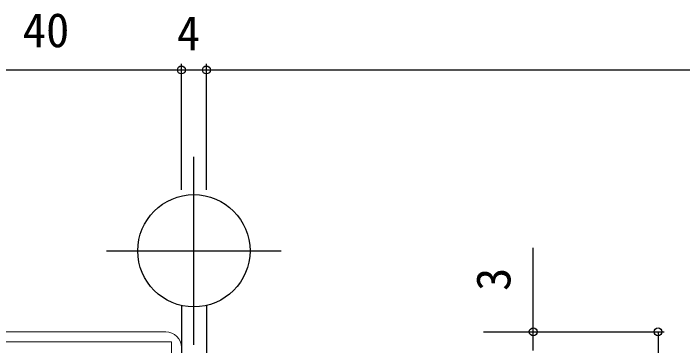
# Model space of a CAD drawing. Units: millimetres, scale not verified. Extents: x -437 to 438, y -281 to 279.
# Drawn here: x -39.7 to 67.5, y -86.3 to -33 of the extents above; entities that cross this region are included whole.
import ezdxf
from ezdxf.enums import TextEntityAlignment as Align

# ---------------------------------------------------------------- set-up
doc = ezdxf.new("R2010")
doc.units = ezdxf.units.MM
doc.header["$LTSCALE"] = 2
doc.layers.add('0-2_YKK_11', color=211, linetype='Continuous', lineweight=18)
doc.layers.add('0-5_YKK_13', color=4, linetype='Continuous')
doc.layers.add('0-7_YKK_D', color=6, linetype='Continuous')
doc.styles.add('ＭＳ ゴシック', font='')
doc.styles.get('ＭＳ ゴシック').set_extended_font_data('MS Gothic')

msp = doc.modelspace()

# ---------------------------------------------------------------- linework, layer by layer
at = {"layer": '0-2_YKK_11'}
msp.add_line((-15.3, -84.1), (-50.3, -84.1), dxfattribs=at)
msp.add_lwpolyline([(-50.3, -99.1), (-42.8, -99.1), (-42.8, -97.5), (-51.2, -97.5), (-51.2, -85.7), (-14.4, -85.7), (-14.4, -135.2)], dxfattribs=at)
msp.add_arc((-15.3, -86.6), 2.5, 0.00001, 89.99999, dxfattribs=at)
at = {"layer": '0-5_YKK_13'}
for p, q in [((-10.8, -86.169), (-10.8, -56.031)), ((-24.8, -71.1), (3.2, -71.1)), ((-12.8, -79.875), (-12.8, -121.1)), ((-8.8, -79.875), (-8.8, -121.1))]:
    msp.add_line(p, q, dxfattribs=at)
msp.add_circle((-10.8, -71.1), 9, dxfattribs=at)
at = {"layer": '0-7_YKK_D'}
for p, q in [((-12.8, -61.325), (-12.8, -41.1)), ((-12.8, -61.325), (-12.8, -41.1)), ((-8.8, -61.325), (-8.8, -41.1)), ((-8.8, -61.325), (-8.8, -41.1)), ((-52.8, -42.1), (-12.8, -42.1)), ((-12.8, -42.1), (-8.8, -42.1)), ((-8.8, -42.1), (334.2, -42.1)), ((43.6, -84.1), (43.6, -70.653)), ((35.6, -84.1), (44.6, -84.1)), ((35.6, -84.1), (64.6, -84.1)), ((43.6, -87.1), (43.6, -84.1)), ((63.6, -84.1), (63.6, -181.1))]:
    msp.add_line(p, q, dxfattribs=at)
for centre in [(-12.8, -42.1), (-12.8, -42.1), (-8.8, -42.1), (-8.8, -42.1), (43.6, -84.1), (63.6, -84.1)]:
    msp.add_circle(centre, 0.637, dxfattribs=at)

# ---------------------------------------------------------------- texts
at = {"layer": '0-7_YKK_D', "style": 'ＭＳ ゴシック'}
for s, p in [('40', (-38.254, -40.1)), ('4', (-13.549, -40.6))]:
    msp.add_text(s, height=5.499, dxfattribs=at).set_placement(p, align=Align.BOTTOM_LEFT)
msp.add_text('3', height=5.499, rotation=90, dxfattribs=at).set_placement((41.6, -77.554), align=Align.BOTTOM_LEFT)

doc.saveas('drawing.dxf')
